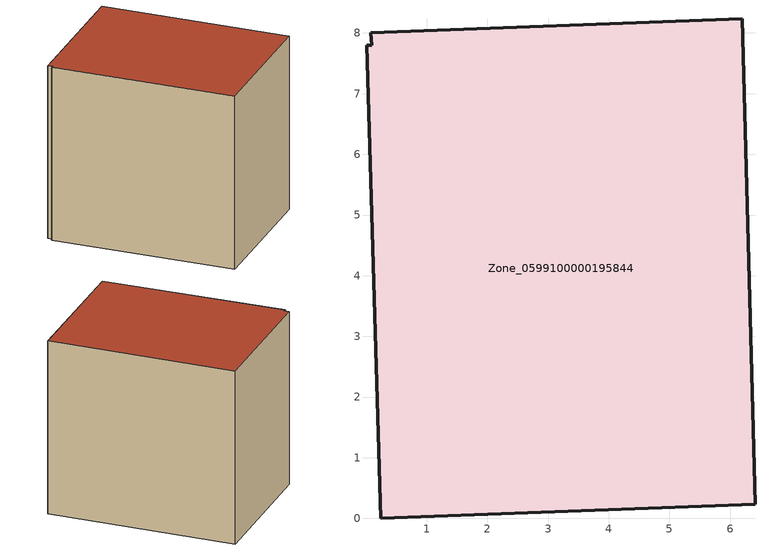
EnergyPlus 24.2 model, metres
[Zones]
Zone_0599100000195844
 floor ground (C_G): 0.08,8.01 6.2,8.24 6.41,0.23 0.24,0 0.01,7.8 0.1,7.8 z0
 wall outside (C_F): 6.41,0.23 6.2,8.24 0.08,8.01 0.1,7.8 0.01,7.8 0.24,0 6.41,0.23 z0:7.56
 roof outside (C_R): 6.2,8.24 0.08,8.01 0.1,7.8 0.01,7.8 0.24,0 6.41,0.23 z7.56
[BUILDING]
Pand.0599100000195844: North Axis=0; Terrain=City; Loads Convergence Tolerance Value=0.04; Temperature Convergence Tolerance Value=0.4; Solar Distribution=FullExterior; Maximum Number of Warmup Days=25; Minimum Number of Warmup Days=1
[Site:Location]
Rotterdam.The.Hague.AP_ZH_NLD Design_Conditions: Latitude=51.96; Longitude=4.45; Time Zone=1; Elevation=-4.5
[SITE:GROUNDTEMPERATURE:BUILDINGSURFACE]
18, 18, 18, 18, 18, 18, 18, 18, 18, 18, 18, 18
[MATERIAL] Thermal Absorptance=0.9; Solar Absorptance=0.7; Visible Absorptance=0.7
Name | Roughness | Thickness | Conductivity | Density | Specific Heat
G.TI.1946 | MediumSmooth | 0.15 | 1 | 540 | 1210
F.TI.1946 | Rough | 0.3 | 0.857143 | 1920 | 840
R.TI.1946 | MediumRough | 0.2 | 0.1 | 1500 | 1000
[CONSTRUCTION]
C_G: G.TI.1946
C_F: F.TI.1946
C_R: R.TI.1946
[ZONE]
Zone_0599100000195844: Type=1; Multiplier=1; Ceiling Height=Autocalculate; Volume=Autocalculate; Floor Area=autocalculate; Part of Total Floor Area=Yes
[ZONEINFILTRATION:DESIGNFLOWRATE]
Infil_Zone_0599100000195844: Zone or ZoneList or Space or SpaceList=Zone_0599100000195844; Schedule=AlwaysOn; Design Flow Rate Calculation Method=Flow/Area; Flow Rate per Floor Area=0.003; Constant Term Coefficient=1; Temperature Term Coefficient=0; Velocity Term Coefficient=0; Velocity Squared Term Coefficient=0
[HVACTEMPLATE:ZONE:IDEALLOADSAIRSYSTEM]
Zone_0599100000195844: Maximum Heating Supply Air Temperature=50; Minimum Cooling Supply Air Temperature=13; Maximum Heating Supply Air Humidity Ratio=0.0156; Minimum Cooling Supply Air Humidity Ratio=0.0077; Heating Limit=NoLimit; Cooling Limit=NoLimit; Dehumidification Control Type=ConstantSensibleHeatRatio; Cooling Sensible Heat Ratio=0.7; Dehumidification Setpoint=60; Humidification Control Type=None; Humidification Setpoint=30; Outdoor Air Method=None; Outdoor Air Flow Rate per Person=0.00944; Outdoor Air Flow Rate per Zone Floor Area=0; Outdoor Air Flow Rate per Zone=0; Demand Controlled Ventilation Type=None; Outdoor Air Economizer Type=NoEconomizer; Heat Recovery Type=None; Sensible Heat Recovery Effectiveness=0.7; Latent Heat Recovery Effectiveness=0.65
[ZONECONTROL:THERMOSTAT]
ThermostatControl_Zone_0599100000195844: Zone or ZoneList=Zone_0599100000195844; Control Type Schedule=DualSetpointControlType; Control 1=Thermostat_Zone_0599100000195844; Temperature Difference Between Cutout And Setpoint=0
[THERMOSTATSETPOINT:DUALSETPOINT]
Thermostat_Zone_0599100000195844: Heating Setpoint Temperature Schedule=HeatingSetpoint_Zone_0599100000195844; Cooling Setpoint Temperature Schedule=CoolingSetpoint_Zone_0599100000195844
[SCHEDULE:COMPACT]
HeatingSetpoint_Zone_0599100000195844: Through: 12/31, For: AllDays, Until: 24:00, 21
CoolingSetpoint_Zone_0599100000195844: Through: 12/31, For: AllDays, Until: 24:00, 24
DualSetpointControlType: Through: 12/31, For: AllDays, Until: 24:00, 4
AlwaysOn: Through: 12/31, For: AllDays, Until: 24:00, 1
